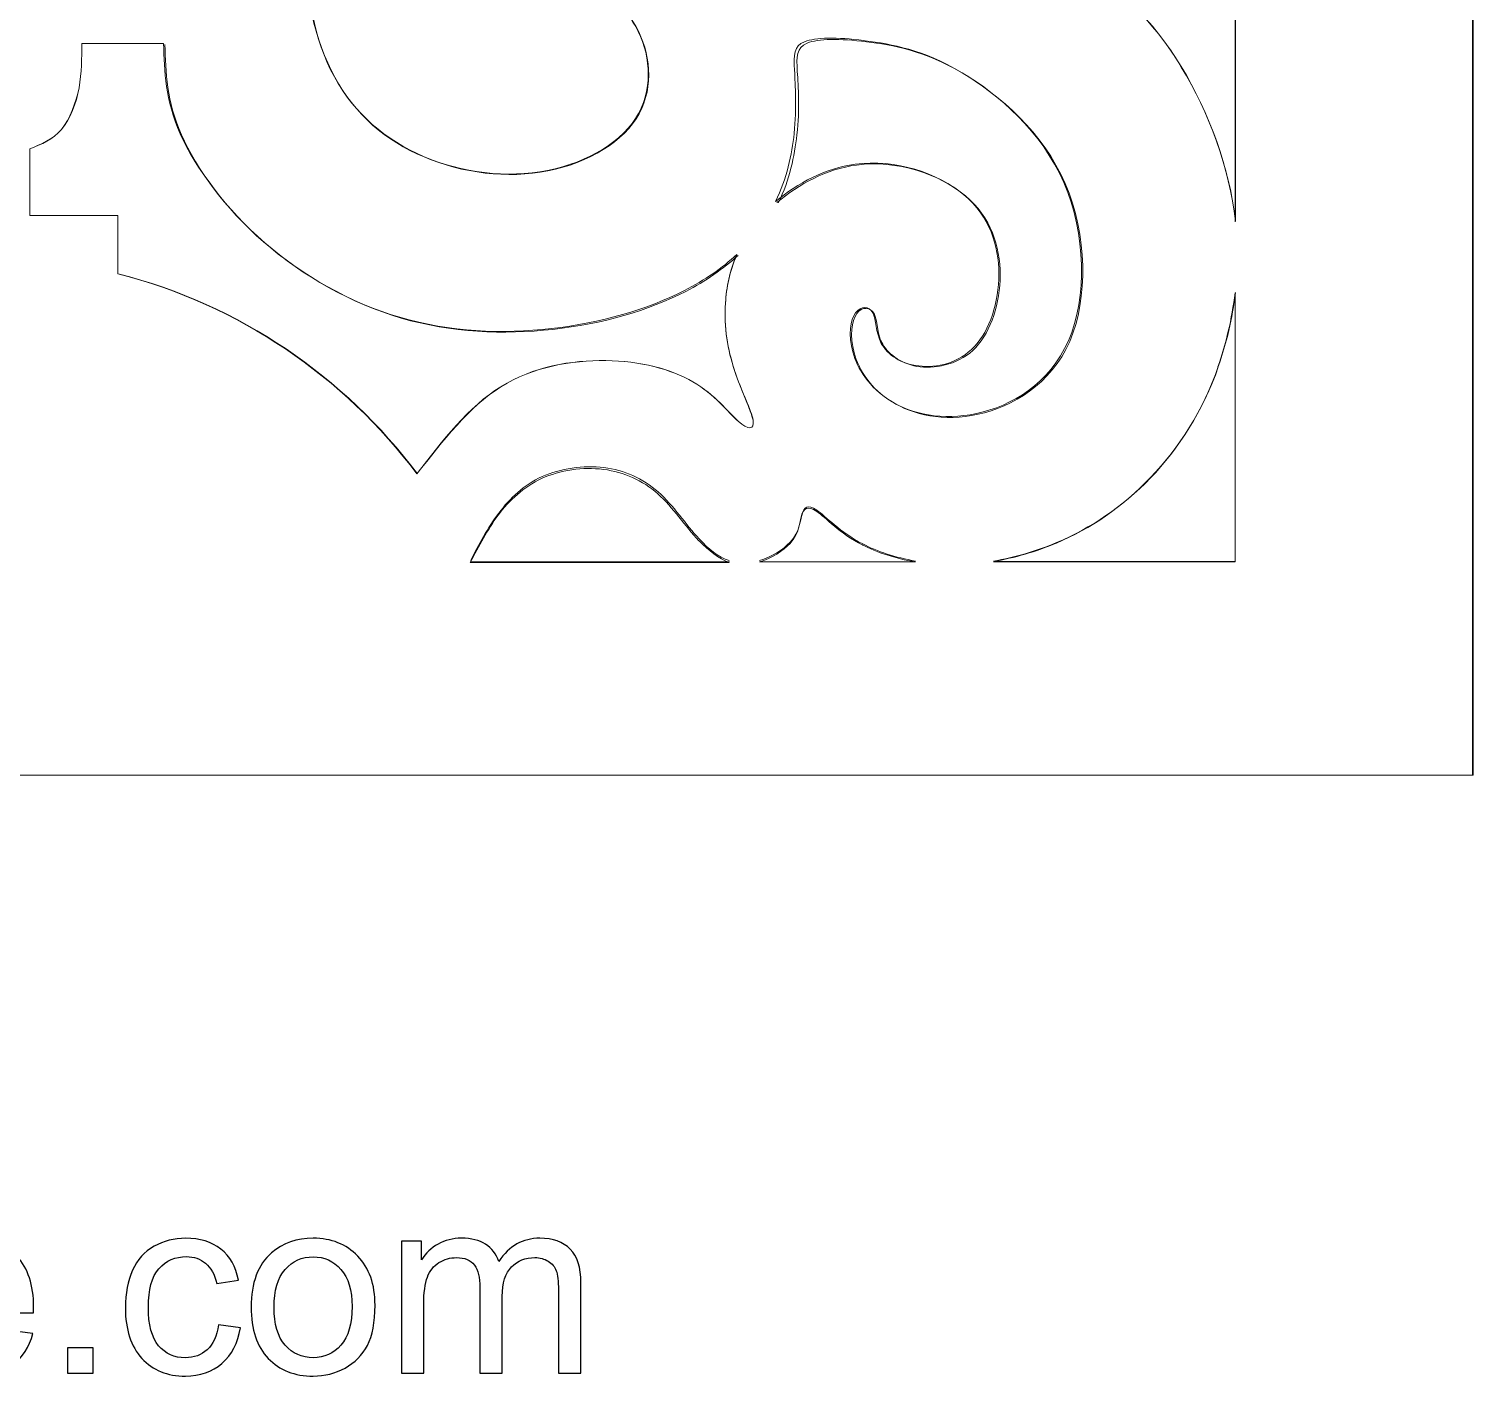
# Model space of a CAD drawing. Header units: centimetres. Extents: x -9.9 to 31.1, y -6.7 to 14.3.
# Drawn here: x 1.695 to 4.892, y -6.625 to -3.642 of the extents above; entities that cross this region are included whole.
import ezdxf

# ---------------------------------------------------------------- set-up
doc = ezdxf.new("R2010")
doc.units = ezdxf.units.CM
doc.header["$MEASUREMENT"] = 0
doc.layers.add('Layer 1', color=7, linetype='Continuous')

msp = doc.modelspace()

# ---------------------------------------------------------------- linework, layer by layer
at = {"layer": 'Layer 1', "lineweight": 9}
msp.add_lwpolyline([(-1.699, -5.294), (4.892, -5.294), (4.892, 5.345), (-1.699, 5.345), (-1.699, -5.294)], close=True, dxfattribs=at)
for points, knots in [([(4.891, 5.345), (4.891, 5.345), (-1.7, 5.345), (-1.7, 5.345), (-1.7, 5.345), (-1.7, 5.345), (-1.7, -5.294), (-1.7, -5.294), (-1.7, -5.294), (-1.7, -5.294), (4.891, -5.294), (4.891, -5.294), (4.891, -5.294), (4.891, -5.294), (4.891, 5.345), (4.891, 5.345)], [0, 0, 0, 0, 0.2, 0.2, 0.2, 0.2, 0.4, 0.4, 0.4, 0.4, 0.6, 0.6, 0.6, 0.6, 1, 1, 1, 1]), ([(3.39, -3.219), (3.423, -3.249), (3.46, -3.275), (3.498, -3.298), (3.498, -3.298), (3.458, -3.292), (3.419, -3.289), (3.382, -3.288), (3.382, -3.288), (3.29, -3.285), (3.21, -3.295), (3.14, -3.325), (3.14, -3.325), (3.07, -3.355), (3.009, -3.406), (2.973, -3.44), (2.973, -3.44), (2.937, -3.474), (2.924, -3.491), (2.944, -3.52), (2.944, -3.52), (2.964, -3.549), (3.015, -3.59), (3.044, -3.647), (3.044, -3.647), (3.072, -3.705), (3.077, -3.78), (3.038, -3.84), (3.038, -3.84), (2.999, -3.9), (2.917, -3.944), (2.826, -3.958), (2.826, -3.958), (2.735, -3.972), (2.635, -3.956), (2.553, -3.917), (2.553, -3.917), (2.471, -3.878), (2.405, -3.817), (2.363, -3.732), (2.363, -3.732), (2.321, -3.647), (2.303, -3.539), (2.312, -3.446), (2.312, -3.446), (2.321, -3.353), (2.358, -3.275), (2.412, -3.226), (2.412, -3.226), (2.466, -3.176), (2.536, -3.154), (2.573, -3.152), (2.573, -3.152), (2.61, -3.15), (2.614, -3.169), (2.604, -3.18), (2.604, -3.18), (2.595, -3.191), (2.573, -3.195), (2.552, -3.208), (2.552, -3.208), (2.532, -3.222), (2.513, -3.245), (2.503, -3.28), (2.503, -3.28), (2.493, -3.315), (2.492, -3.362), (2.514, -3.399), (2.514, -3.399), (2.536, -3.436), (2.582, -3.463), (2.637, -3.474), (2.637, -3.474), (2.692, -3.485), (2.756, -3.48), (2.812, -3.456), (2.812, -3.456), (2.869, -3.431), (2.918, -3.387), (2.947, -3.332), (2.947, -3.332), (2.977, -3.277), (2.986, -3.212), (2.978, -3.139), (2.978, -3.139), (2.97, -3.066), (2.944, -2.986), (2.864, -2.923), (2.864, -2.923), (2.821, -2.889), (2.762, -2.859), (2.697, -2.84), (2.697, -2.84), (2.697, -2.84), (2.992, -2.84), (2.992, -2.84), (2.992, -2.84), (2.992, -2.84), (2.992, -2.456), (2.992, -2.456), (2.992, -2.456), (2.992, -2.456), (2.855, -2.456), (2.855, -2.456), (2.855, -2.456), (2.855, -2.456), (2.855, -2.362), (2.855, -2.362), (2.855, -2.362), (2.855, -2.362), (2.768, -2.362), (2.768, -2.362), (2.768, -2.362), (2.768, -2.362), (2.768, -2.289), (2.768, -2.289), (2.768, -2.289), (2.688, -2.247), (2.633, -2.165), (2.628, -2.07), (2.628, -2.07), (2.723, -2.056), (2.796, -1.975), (2.796, -1.876), (2.796, -1.876), (2.796, -1.805), (2.758, -1.743), (2.702, -1.709), (2.702, -1.709), (2.756, -1.709), (2.804, -1.696), (2.845, -1.681), (2.845, -1.681), (2.896, -1.663), (2.937, -1.642), (2.97, -1.627), (2.97, -1.627), (3.003, -1.612), (3.028, -1.602), (3.036, -1.613), (3.036, -1.613), (3.043, -1.623), (3.033, -1.654), (3.041, -1.68), (3.041, -1.68), (3.049, -1.706), (3.076, -1.727), (3.104, -1.736), (3.104, -1.736), (3.131, -1.746), (3.159, -1.744), (3.16, -1.727), (3.16, -1.727), (3.161, -1.71), (3.134, -1.678), (3.132, -1.642), (3.132, -1.642), (3.13, -1.606), (3.153, -1.565), (3.183, -1.527), (3.183, -1.527), (3.213, -1.489), (3.251, -1.454), (3.286, -1.413), (3.286, -1.413), (3.321, -1.372), (3.353, -1.326), (3.372, -1.298), (3.372, -1.298), (3.391, -1.27), (3.398, -1.261), (3.397, -1.284), (3.397, -1.284), (3.396, -1.307), (3.387, -1.362), (3.361, -1.438), (3.361, -1.438), (3.334, -1.515), (3.289, -1.613), (3.241, -1.709), (3.241, -1.709), (3.193, -1.804), (3.141, -1.897), (3.113, -1.985), (3.113, -1.985), (3.085, -2.073), (3.082, -2.157), (3.067, -2.214), (3.067, -2.214), (3.053, -2.271), (3.028, -2.302), (3.009, -2.319), (3.009, -2.319), (2.99, -2.336), (2.977, -2.34), (2.97, -2.345), (2.97, -2.345), (2.963, -2.351), (2.961, -2.358), (2.973, -2.37), (2.973, -2.37), (2.985, -2.382), (3.012, -2.4), (3.04, -2.404), (3.04, -2.404), (3.069, -2.409), (3.099, -2.402), (3.119, -2.389), (3.119, -2.389), (3.139, -2.377), (3.148, -2.36), (3.157, -2.349), (3.157, -2.349), (3.166, -2.338), (3.174, -2.332), (3.172, -2.376), (3.172, -2.376), (3.171, -2.42), (3.16, -2.513), (3.162, -2.619), (3.162, -2.619), (3.164, -2.726), (3.179, -2.846), (3.215, -2.95), (3.215, -2.95), (3.251, -3.055), (3.307, -3.144), (3.387, -3.216), (3.387, -3.216), (3.387, -3.216), (3.39, -3.219), (3.39, -3.219)], [0, 0, 0, 0, 0.0169492, 0.0169492, 0.0169492, 0.0169492, 0.0338983, 0.0338983, 0.0338983, 0.0338983, 0.0508475, 0.0508475, 0.0508475, 0.0508475, 0.0677966, 0.0677966, 0.0677966, 0.0677966, 0.0847458, 0.0847458, 0.0847458, 0.0847458, 0.1016949, 0.1016949, 0.1016949, 0.1016949, 0.1186441, 0.1186441, 0.1186441, 0.1186441, 0.1355932, 0.1355932, 0.1355932, 0.1355932, 0.1525424, 0.1525424, 0.1525424, 0.1525424, 0.1694915, 0.1694915, 0.1694915, 0.1694915, 0.1864407, 0.1864407, 0.1864407, 0.1864407, 0.2033898, 0.2033898, 0.2033898, 0.2033898, 0.220339, 0.220339, 0.220339, 0.220339, 0.2372881, 0.2372881, 0.2372881, 0.2372881, 0.2542373, 0.2542373, 0.2542373, 0.2542373, 0.2711864, 0.2711864, 0.2711864, 0.2711864, 0.2881356, 0.2881356, 0.2881356, 0.2881356, 0.3050847, 0.3050847, 0.3050847, 0.3050847, 0.3220339, 0.3220339, 0.3220339, 0.3220339, 0.3389831, 0.3389831, 0.3389831, 0.3389831, 0.3559322, 0.3559322, 0.3559322, 0.3559322, 0.3728814, 0.3728814, 0.3728814, 0.3728814, 0.3898305, 0.3898305, 0.3898305, 0.3898305, 0.4067797, 0.4067797, 0.4067797, 0.4067797, 0.4237288, 0.4237288, 0.4237288, 0.4237288, 0.440678, 0.440678, 0.440678, 0.440678, 0.4576271, 0.4576271, 0.4576271, 0.4576271, 0.4745763, 0.4745763, 0.4745763, 0.4745763, 0.4915254, 0.4915254, 0.4915254, 0.4915254, 0.5084746, 0.5084746, 0.5084746, 0.5084746, 0.5254237, 0.5254237, 0.5254237, 0.5254237, 0.5423729, 0.5423729, 0.5423729, 0.5423729, 0.559322, 0.559322, 0.559322, 0.559322, 0.5762712, 0.5762712, 0.5762712, 0.5762712, 0.5932203, 0.5932203, 0.5932203, 0.5932203, 0.6101695, 0.6101695, 0.6101695, 0.6101695, 0.6271186, 0.6271186, 0.6271186, 0.6271186, 0.6440678, 0.6440678, 0.6440678, 0.6440678, 0.6610169, 0.6610169, 0.6610169, 0.6610169, 0.6779661, 0.6779661, 0.6779661, 0.6779661, 0.6949153, 0.6949153, 0.6949153, 0.6949153, 0.7118644, 0.7118644, 0.7118644, 0.7118644, 0.7288136, 0.7288136, 0.7288136, 0.7288136, 0.7457627, 0.7457627, 0.7457627, 0.7457627, 0.7627119, 0.7627119, 0.7627119, 0.7627119, 0.779661, 0.779661, 0.779661, 0.779661, 0.7966102, 0.7966102, 0.7966102, 0.7966102, 0.8135593, 0.8135593, 0.8135593, 0.8135593, 0.8305085, 0.8305085, 0.8305085, 0.8305085, 0.8474576, 0.8474576, 0.8474576, 0.8474576, 0.8644068, 0.8644068, 0.8644068, 0.8644068, 0.8813559, 0.8813559, 0.8813559, 0.8813559, 0.8983051, 0.8983051, 0.8983051, 0.8983051, 0.9152542, 0.9152542, 0.9152542, 0.9152542, 0.9322034, 0.9322034, 0.9322034, 0.9322034, 0.9491525, 0.9491525, 0.9491525, 0.9491525, 0.9661017, 0.9661017, 0.9661017, 0.9661017, 1, 1, 1, 1]), ([(2.699, -2.841), (2.763, -2.86), (2.822, -2.89), (2.865, -2.924), (2.865, -2.924), (2.945, -2.987), (2.971, -3.067), (2.979, -3.14), (2.979, -3.14), (2.987, -3.213), (2.977, -3.278), (2.948, -3.333), (2.948, -3.333), (2.918, -3.388), (2.869, -3.432), (2.813, -3.457), (2.813, -3.457), (2.756, -3.482), (2.692, -3.487), (2.638, -3.475), (2.638, -3.475), (2.583, -3.464), (2.538, -3.437), (2.515, -3.4), (2.515, -3.4), (2.493, -3.363), (2.494, -3.316), (2.504, -3.281), (2.504, -3.281), (2.514, -3.246), (2.532, -3.222), (2.553, -3.209), (2.553, -3.209), (2.573, -3.195), (2.596, -3.192), (2.605, -3.181), (2.605, -3.181), (2.614, -3.17), (2.611, -3.151), (2.574, -3.153), (2.574, -3.153), (2.537, -3.155), (2.467, -3.177), (2.413, -3.227), (2.413, -3.227), (2.359, -3.277), (2.322, -3.354), (2.313, -3.447), (2.313, -3.447), (2.304, -3.54), (2.322, -3.648), (2.364, -3.733), (2.364, -3.733), (2.406, -3.818), (2.471, -3.88), (2.554, -3.918), (2.554, -3.918), (2.637, -3.957), (2.736, -3.973), (2.827, -3.959), (2.827, -3.959), (2.918, -3.945), (3.001, -3.9), (3.039, -3.841), (3.039, -3.841), (3.078, -3.781), (3.073, -3.706), (3.045, -3.648), (3.045, -3.648), (3.017, -3.59), (2.965, -3.549), (2.945, -3.521), (2.945, -3.521), (2.925, -3.492), (2.938, -3.475), (2.974, -3.441), (2.974, -3.441), (3.01, -3.407), (3.071, -3.357), (3.141, -3.326), (3.141, -3.326), (3.211, -3.296), (3.291, -3.286), (3.383, -3.289), (3.383, -3.289), (3.42, -3.29), (3.459, -3.294), (3.499, -3.299)], [0, 0, 0, 0, 0.0434783, 0.0434783, 0.0434783, 0.0434783, 0.0869565, 0.0869565, 0.0869565, 0.0869565, 0.1304348, 0.1304348, 0.1304348, 0.1304348, 0.173913, 0.173913, 0.173913, 0.173913, 0.2173913, 0.2173913, 0.2173913, 0.2173913, 0.2608696, 0.2608696, 0.2608696, 0.2608696, 0.3043478, 0.3043478, 0.3043478, 0.3043478, 0.3478261, 0.3478261, 0.3478261, 0.3478261, 0.3913043, 0.3913043, 0.3913043, 0.3913043, 0.4347826, 0.4347826, 0.4347826, 0.4347826, 0.4782609, 0.4782609, 0.4782609, 0.4782609, 0.5217391, 0.5217391, 0.5217391, 0.5217391, 0.5652174, 0.5652174, 0.5652174, 0.5652174, 0.6086957, 0.6086957, 0.6086957, 0.6086957, 0.6521739, 0.6521739, 0.6521739, 0.6521739, 0.6956522, 0.6956522, 0.6956522, 0.6956522, 0.7391304, 0.7391304, 0.7391304, 0.7391304, 0.7826087, 0.7826087, 0.7826087, 0.7826087, 0.826087, 0.826087, 0.826087, 0.826087, 0.8695652, 0.8695652, 0.8695652, 0.8695652, 0.9130435, 0.9130435, 0.9130435, 0.9130435, 1, 1, 1, 1]), ([(4.289, -3.247), (4.321, -3.218), (4.347, -3.184), (4.366, -3.144), (4.366, -3.144), (4.366, -3.144), (4.366, -4.066), (4.366, -4.066), (4.366, -4.066), (4.352, -3.95), (4.307, -3.826), (4.246, -3.725), (4.246, -3.725), (4.184, -3.623), (4.101, -3.543), (4.003, -3.48), (4.003, -3.48), (3.951, -3.446), (3.895, -3.417), (3.838, -3.393), (3.838, -3.393), (3.859, -3.392), (3.88, -3.39), (3.901, -3.388), (3.901, -3.388), (3.975, -3.38), (4.047, -3.364), (4.114, -3.341), (4.114, -3.341), (4.181, -3.318), (4.242, -3.288), (4.29, -3.246), (4.29, -3.246), (4.29, -3.246), (4.289, -3.247), (4.289, -3.247)], [0, 0, 0, 0, 0.1, 0.1, 0.1, 0.1, 0.2, 0.2, 0.2, 0.2, 0.3, 0.3, 0.3, 0.3, 0.4, 0.4, 0.4, 0.4, 0.5, 0.5, 0.5, 0.5, 0.6, 0.6, 0.6, 0.6, 0.7, 0.7, 0.7, 0.7, 0.8, 0.8, 0.8, 0.8, 1, 1, 1, 1]), ([(3.838, -3.394), (3.895, -3.418), (3.951, -3.447), (4.003, -3.481), (4.003, -3.481), (4.101, -3.544), (4.185, -3.624), (4.246, -3.726), (4.246, -3.726), (4.308, -3.828), (4.353, -3.951), (4.366, -4.067)], [0, 0, 0, 0, 0.25, 0.25, 0.25, 0.25, 0.5, 0.5, 0.5, 0.5, 1, 1, 1, 1]), ([(1.812, -3.674), (1.812, -3.706), (1.812, -3.738), (1.806, -3.772), (1.806, -3.772), (1.8, -3.806), (1.787, -3.842), (1.767, -3.864), (1.767, -3.864), (1.748, -3.887), (1.723, -3.897), (1.697, -3.907)], [0, 0, 0, 0, 0.25, 0.25, 0.25, 0.25, 0.5, 0.5, 0.5, 0.5, 1, 1, 1, 1]), ([(3.257, -4.398), (3.272, -4.444), (3.295, -4.487), (3.298, -4.508), (3.298, -4.508), (3.302, -4.53), (3.287, -4.53), (3.265, -4.51), (3.265, -4.51), (3.243, -4.49), (3.213, -4.451), (3.165, -4.423), (3.165, -4.423), (3.116, -4.395), (3.049, -4.377), (2.972, -4.376), (2.972, -4.376), (2.896, -4.375), (2.811, -4.39), (2.74, -4.434), (2.74, -4.434), (2.669, -4.479), (2.612, -4.553), (2.554, -4.627), (2.554, -4.627), (2.393, -4.412), (2.16, -4.252), (1.892, -4.184), (1.892, -4.184), (1.892, -4.184), (1.892, -4.055), (1.892, -4.055), (1.892, -4.055), (1.892, -4.055), (1.697, -4.055), (1.697, -4.055), (1.697, -4.055), (1.697, -4.055), (1.697, -3.907), (1.697, -3.907), (1.697, -3.907), (1.722, -3.897), (1.748, -3.887), (1.767, -3.864), (1.767, -3.864), (1.786, -3.841), (1.799, -3.806), (1.806, -3.772), (1.806, -3.772), (1.812, -3.738), (1.812, -3.706), (1.812, -3.674), (1.812, -3.674), (1.812, -3.674), (1.993, -3.674), (1.993, -3.674), (1.993, -3.674), (1.995, -3.736), (1.997, -3.798), (2.03, -3.874), (2.03, -3.874), (2.064, -3.949), (2.129, -4.038), (2.214, -4.113), (2.214, -4.113), (2.3, -4.187), (2.405, -4.248), (2.516, -4.28), (2.516, -4.28), (2.627, -4.313), (2.743, -4.318), (2.852, -4.305), (2.852, -4.305), (2.961, -4.293), (3.063, -4.263), (3.146, -4.221), (3.146, -4.221), (3.191, -4.198), (3.23, -4.171), (3.262, -4.141), (3.262, -4.141), (3.246, -4.178), (3.239, -4.214), (3.237, -4.248), (3.237, -4.248), (3.233, -4.303), (3.242, -4.351), (3.257, -4.397), (3.257, -4.397), (3.257, -4.397), (3.257, -4.398), (3.257, -4.398)], [0, 0, 0, 0, 0.0416667, 0.0416667, 0.0416667, 0.0416667, 0.0833333, 0.0833333, 0.0833333, 0.0833333, 0.125, 0.125, 0.125, 0.125, 0.1666667, 0.1666667, 0.1666667, 0.1666667, 0.2083333, 0.2083333, 0.2083333, 0.2083333, 0.25, 0.25, 0.25, 0.25, 0.2916667, 0.2916667, 0.2916667, 0.2916667, 0.3333333, 0.3333333, 0.3333333, 0.3333333, 0.375, 0.375, 0.375, 0.375, 0.4166667, 0.4166667, 0.4166667, 0.4166667, 0.4583333, 0.4583333, 0.4583333, 0.4583333, 0.5, 0.5, 0.5, 0.5, 0.5416667, 0.5416667, 0.5416667, 0.5416667, 0.5833333, 0.5833333, 0.5833333, 0.5833333, 0.625, 0.625, 0.625, 0.625, 0.6666667, 0.6666667, 0.6666667, 0.6666667, 0.7083333, 0.7083333, 0.7083333, 0.7083333, 0.75, 0.75, 0.75, 0.75, 0.7916667, 0.7916667, 0.7916667, 0.7916667, 0.8333333, 0.8333333, 0.8333333, 0.8333333, 0.875, 0.875, 0.875, 0.875, 0.9166667, 0.9166667, 0.9166667, 0.9166667, 1, 1, 1, 1]), ([(3.265, -4.143), (3.232, -4.173), (3.193, -4.2), (3.149, -4.223), (3.149, -4.223), (3.067, -4.265), (2.964, -4.295), (2.855, -4.307), (2.855, -4.307), (2.746, -4.319), (2.63, -4.314), (2.519, -4.282), (2.519, -4.282), (2.408, -4.249), (2.302, -4.189), (2.217, -4.115), (2.217, -4.115), (2.131, -4.04), (2.066, -3.952), (2.033, -3.876), (2.033, -3.876), (1.999, -3.801), (1.998, -3.738), (1.996, -3.676)], [0, 0, 0, 0, 0.1428571, 0.1428571, 0.1428571, 0.1428571, 0.2857143, 0.2857143, 0.2857143, 0.2857143, 0.4285714, 0.4285714, 0.4285714, 0.4285714, 0.5714286, 0.5714286, 0.5714286, 0.5714286, 0.7142857, 0.7142857, 0.7142857, 0.7142857, 1, 1, 1, 1]), ([(3.546, -3.668), (3.605, -3.675), (3.675, -3.688), (3.758, -3.737), (3.758, -3.737), (3.841, -3.786), (3.937, -3.869), (3.986, -3.982), (3.986, -3.982), (4.035, -4.095), (4.038, -4.236), (3.996, -4.332), (3.996, -4.332), (3.955, -4.427), (3.87, -4.477), (3.793, -4.493), (3.793, -4.493), (3.717, -4.51), (3.649, -4.494), (3.602, -4.465), (3.602, -4.465), (3.555, -4.436), (3.529, -4.394), (3.519, -4.357), (3.519, -4.357), (3.509, -4.319), (3.513, -4.286), (3.525, -4.27), (3.525, -4.27), (3.537, -4.254), (3.555, -4.255), (3.563, -4.27), (3.563, -4.27), (3.571, -4.285), (3.569, -4.313), (3.582, -4.338), (3.582, -4.338), (3.596, -4.363), (3.625, -4.384), (3.665, -4.388), (3.665, -4.388), (3.704, -4.393), (3.754, -4.382), (3.788, -4.345), (3.788, -4.345), (3.822, -4.309), (3.842, -4.247), (3.842, -4.184), (3.842, -4.184), (3.842, -4.121), (3.822, -4.057), (3.765, -4.009), (3.765, -4.009), (3.708, -3.961), (3.613, -3.929), (3.524, -3.941), (3.524, -3.941), (3.459, -3.95), (3.396, -3.983), (3.348, -4.024), (3.348, -4.024), (3.373, -3.973), (3.384, -3.92), (3.389, -3.873), (3.389, -3.873), (3.395, -3.815), (3.391, -3.767), (3.39, -3.733), (3.39, -3.733), (3.388, -3.699), (3.388, -3.679), (3.412, -3.67), (3.412, -3.67), (3.436, -3.66), (3.484, -3.66), (3.543, -3.667), (3.543, -3.667), (3.543, -3.667), (3.546, -3.668), (3.546, -3.668)], [0, 0, 0, 0, 0.047619, 0.047619, 0.047619, 0.047619, 0.0952381, 0.0952381, 0.0952381, 0.0952381, 0.1428571, 0.1428571, 0.1428571, 0.1428571, 0.1904762, 0.1904762, 0.1904762, 0.1904762, 0.2380952, 0.2380952, 0.2380952, 0.2380952, 0.2857143, 0.2857143, 0.2857143, 0.2857143, 0.3333333, 0.3333333, 0.3333333, 0.3333333, 0.3809524, 0.3809524, 0.3809524, 0.3809524, 0.4285714, 0.4285714, 0.4285714, 0.4285714, 0.4761905, 0.4761905, 0.4761905, 0.4761905, 0.5238095, 0.5238095, 0.5238095, 0.5238095, 0.5714286, 0.5714286, 0.5714286, 0.5714286, 0.6190476, 0.6190476, 0.6190476, 0.6190476, 0.6666667, 0.6666667, 0.6666667, 0.6666667, 0.7142857, 0.7142857, 0.7142857, 0.7142857, 0.7619048, 0.7619048, 0.7619048, 0.7619048, 0.8095238, 0.8095238, 0.8095238, 0.8095238, 0.8571429, 0.8571429, 0.8571429, 0.8571429, 0.9047619, 0.9047619, 0.9047619, 0.9047619, 1, 1, 1, 1]), ([(3.351, -4.026), (3.399, -3.985), (3.461, -3.952), (3.527, -3.943), (3.527, -3.943), (3.616, -3.931), (3.711, -3.963), (3.768, -4.011), (3.768, -4.011), (3.825, -4.059), (3.845, -4.123), (3.845, -4.186), (3.845, -4.186), (3.845, -4.249), (3.825, -4.31), (3.791, -4.347), (3.791, -4.347), (3.757, -4.383), (3.707, -4.394), (3.668, -4.39), (3.668, -4.39), (3.629, -4.385), (3.599, -4.364), (3.585, -4.34), (3.585, -4.34), (3.571, -4.315), (3.574, -4.287), (3.566, -4.272), (3.566, -4.272), (3.558, -4.257), (3.539, -4.256), (3.528, -4.272), (3.528, -4.272), (3.516, -4.288), (3.511, -4.321), (3.522, -4.359), (3.522, -4.359), (3.532, -4.397), (3.558, -4.438), (3.605, -4.467), (3.605, -4.467), (3.652, -4.496), (3.72, -4.512), (3.796, -4.495), (3.796, -4.495), (3.872, -4.478), (3.957, -4.429), (3.999, -4.334), (3.999, -4.334), (4.04, -4.239), (4.038, -4.097), (3.989, -3.984), (3.989, -3.984), (3.94, -3.871), (3.844, -3.788), (3.761, -3.739), (3.761, -3.739), (3.678, -3.69), (3.608, -3.677), (3.549, -3.67), (3.549, -3.67), (3.49, -3.663), (3.442, -3.663), (3.418, -3.673), (3.418, -3.673), (3.394, -3.683), (3.394, -3.703), (3.396, -3.736), (3.396, -3.736), (3.398, -3.77), (3.402, -3.818), (3.395, -3.876), (3.395, -3.876), (3.39, -3.923), (3.379, -3.976), (3.354, -4.027)], [0, 0, 0, 0, 0.05, 0.05, 0.05, 0.05, 0.1, 0.1, 0.1, 0.1, 0.15, 0.15, 0.15, 0.15, 0.2, 0.2, 0.2, 0.2, 0.25, 0.25, 0.25, 0.25, 0.3, 0.3, 0.3, 0.3, 0.35, 0.35, 0.35, 0.35, 0.4, 0.4, 0.4, 0.4, 0.45, 0.45, 0.45, 0.45, 0.5, 0.5, 0.5, 0.5, 0.55, 0.55, 0.55, 0.55, 0.6, 0.6, 0.6, 0.6, 0.65, 0.65, 0.65, 0.65, 0.7, 0.7, 0.7, 0.7, 0.75, 0.75, 0.75, 0.75, 0.8, 0.8, 0.8, 0.8, 0.85, 0.85, 0.85, 0.85, 0.9, 0.9, 0.9, 0.9, 1, 1, 1, 1]), ([(1.892, -4.184), (1.892, -4.184), (1.892, -4.055), (1.892, -4.055), (1.892, -4.055), (1.892, -4.055), (1.697, -4.055), (1.697, -4.055), (1.697, -4.055), (1.697, -4.055), (1.697, -3.907), (1.697, -3.907)], [0, 0, 0, 0, 0.25, 0.25, 0.25, 0.25, 0.5, 0.5, 0.5, 0.5, 1, 1, 1, 1]), ([(2.554, -4.627), (2.611, -4.553), (2.668, -4.478), (2.74, -4.434), (2.74, -4.434), (2.811, -4.389), (2.896, -4.375), (2.972, -4.376), (2.972, -4.376), (3.048, -4.377), (3.116, -4.394), (3.165, -4.423), (3.165, -4.423), (3.214, -4.451), (3.243, -4.491), (3.265, -4.51), (3.265, -4.51), (3.287, -4.53), (3.302, -4.53), (3.298, -4.508), (3.298, -4.508), (3.294, -4.486), (3.272, -4.443), (3.257, -4.398), (3.257, -4.398), (3.242, -4.352), (3.233, -4.304), (3.237, -4.249), (3.237, -4.249), (3.239, -4.215), (3.246, -4.179), (3.262, -4.142)], [0, 0, 0, 0, 0.1111111, 0.1111111, 0.1111111, 0.1111111, 0.2222222, 0.2222222, 0.2222222, 0.2222222, 0.3333333, 0.3333333, 0.3333333, 0.3333333, 0.4444444, 0.4444444, 0.4444444, 0.4444444, 0.5555556, 0.5555556, 0.5555556, 0.5555556, 0.6666667, 0.6666667, 0.6666667, 0.6666667, 0.7777778, 0.7777778, 0.7777778, 0.7777778, 1, 1, 1, 1]), ([(4.366, -4.225), (4.359, -4.283), (4.346, -4.338), (4.328, -4.389), (4.328, -4.389), (4.295, -4.486), (4.241, -4.569), (4.178, -4.635), (4.178, -4.635), (4.116, -4.7), (4.046, -4.747), (3.97, -4.779), (3.97, -4.779), (3.925, -4.798), (3.877, -4.812), (3.83, -4.82)], [0, 0, 0, 0, 0.2, 0.2, 0.2, 0.2, 0.4, 0.4, 0.4, 0.4, 0.6, 0.6, 0.6, 0.6, 1, 1, 1, 1]), ([(4.327, -4.39), (4.345, -4.339), (4.358, -4.284), (4.365, -4.226), (4.365, -4.226), (4.365, -4.226), (4.365, -4.821), (4.365, -4.821), (4.365, -4.821), (4.365, -4.821), (3.83, -4.821), (3.83, -4.821), (3.83, -4.821), (3.877, -4.813), (3.924, -4.799), (3.97, -4.78), (3.97, -4.78), (4.045, -4.748), (4.115, -4.701), (4.178, -4.636), (4.178, -4.636), (4.24, -4.571), (4.294, -4.487), (4.328, -4.39), (4.328, -4.39), (4.328, -4.39), (4.327, -4.39), (4.327, -4.39)], [0, 0, 0, 0, 0.125, 0.125, 0.125, 0.125, 0.25, 0.25, 0.25, 0.25, 0.375, 0.375, 0.375, 0.375, 0.5, 0.5, 0.5, 0.5, 0.625, 0.625, 0.625, 0.625, 0.75, 0.75, 0.75, 0.75, 1, 1, 1, 1]), ([(3.179, -4.775), (3.2, -4.797), (3.222, -4.814), (3.245, -4.823), (3.245, -4.823), (3.245, -4.823), (2.672, -4.823), (2.672, -4.823), (2.672, -4.823), (2.691, -4.787), (2.71, -4.751), (2.734, -4.718), (2.734, -4.718), (2.759, -4.685), (2.79, -4.656), (2.83, -4.637), (2.83, -4.637), (2.871, -4.619), (2.921, -4.611), (2.967, -4.617), (2.967, -4.617), (3.013, -4.623), (3.053, -4.641), (3.087, -4.671), (3.087, -4.671), (3.121, -4.701), (3.148, -4.743), (3.178, -4.775), (3.178, -4.775), (3.178, -4.775), (3.179, -4.775), (3.179, -4.775)], [0, 0, 0, 0, 0.1111111, 0.1111111, 0.1111111, 0.1111111, 0.2222222, 0.2222222, 0.2222222, 0.2222222, 0.3333333, 0.3333333, 0.3333333, 0.3333333, 0.4444444, 0.4444444, 0.4444444, 0.4444444, 0.5555556, 0.5555556, 0.5555556, 0.5555556, 0.6666667, 0.6666667, 0.6666667, 0.6666667, 0.7777778, 0.7777778, 0.7777778, 0.7777778, 1, 1, 1, 1]), ([(3.245, -4.819), (3.221, -4.811), (3.199, -4.793), (3.179, -4.771), (3.179, -4.771), (3.149, -4.739), (3.122, -4.697), (3.088, -4.667), (3.088, -4.667), (3.054, -4.637), (3.013, -4.618), (2.968, -4.613), (2.968, -4.613), (2.922, -4.607), (2.872, -4.615), (2.831, -4.633), (2.831, -4.633), (2.79, -4.651), (2.76, -4.681), (2.735, -4.714), (2.735, -4.714), (2.71, -4.747), (2.691, -4.783), (2.673, -4.819)], [0, 0, 0, 0, 0.1428571, 0.1428571, 0.1428571, 0.1428571, 0.2857143, 0.2857143, 0.2857143, 0.2857143, 0.4285714, 0.4285714, 0.4285714, 0.4285714, 0.5714286, 0.5714286, 0.5714286, 0.5714286, 0.7142857, 0.7142857, 0.7142857, 0.7142857, 1, 1, 1, 1]), ([(3.658, -4.82), (3.613, -4.812), (3.573, -4.799), (3.541, -4.782), (3.541, -4.782), (3.49, -4.756), (3.459, -4.721), (3.439, -4.707), (3.439, -4.707), (3.419, -4.693), (3.411, -4.701), (3.406, -4.716), (3.406, -4.716), (3.402, -4.731), (3.402, -4.755), (3.38, -4.778), (3.38, -4.778), (3.365, -4.795), (3.339, -4.811), (3.312, -4.819)], [0, 0, 0, 0, 0.1666667, 0.1666667, 0.1666667, 0.1666667, 0.3333333, 0.3333333, 0.3333333, 0.3333333, 0.5, 0.5, 0.5, 0.5, 0.6666667, 0.6666667, 0.6666667, 0.6666667, 1, 1, 1, 1]), ([(3.54, -4.784), (3.572, -4.801), (3.613, -4.814), (3.657, -4.822), (3.657, -4.822), (3.657, -4.822), (3.312, -4.822), (3.312, -4.822), (3.312, -4.822), (3.339, -4.814), (3.365, -4.797), (3.38, -4.781), (3.38, -4.781), (3.401, -4.758), (3.401, -4.734), (3.406, -4.719), (3.406, -4.719), (3.41, -4.704), (3.419, -4.696), (3.439, -4.71), (3.439, -4.71), (3.459, -4.724), (3.489, -4.758), (3.541, -4.785), (3.541, -4.785), (3.541, -4.785), (3.54, -4.784), (3.54, -4.784)], [0, 0, 0, 0, 0.125, 0.125, 0.125, 0.125, 0.25, 0.25, 0.25, 0.25, 0.375, 0.375, 0.375, 0.375, 0.5, 0.5, 0.5, 0.5, 0.625, 0.625, 0.625, 0.625, 0.75, 0.75, 0.75, 0.75, 1, 1, 1, 1])]:
    msp.add_open_spline(points, degree=3, knots=knots, dxfattribs=at)
for points in [[(4.365, -4.069), (4.365, -4.069), (4.365, -3.147), (4.365, -3.147)], [(1.993, -3.674), (1.993, -3.674), (1.812, -3.674), (1.812, -3.674)], [(1.893, -4.184), (2.162, -4.252), (2.394, -4.412), (2.555, -4.627)], [(4.365, -4.822), (4.365, -4.822), (4.365, -4.227), (4.365, -4.227)], [(2.673, -4.822), (2.673, -4.822), (3.246, -4.822), (3.246, -4.822)], [(3.313, -4.822), (3.313, -4.822), (3.658, -4.822), (3.658, -4.822)], [(3.83, -4.822), (3.83, -4.822), (4.365, -4.822), (4.365, -4.822)]]:
    msp.add_open_spline(points, degree=3, dxfattribs=at)
at = {"layer": 'Layer 1'}
for points, knots in [([(1.6524, -6.52381), (1.6524, -6.52381), (1.70377, -6.53059), (1.70377, -6.53059), (1.70377, -6.53059), (1.69577, -6.56041), (1.68081, -6.58364), (1.65899, -6.60011), (1.65899, -6.60011), (1.63716, -6.61657), (1.60932, -6.62485), (1.57536, -6.62485), (1.57536, -6.62485), (1.53265, -6.62485), (1.49878, -6.61168), (1.47376, -6.58534), (1.47376, -6.58534), (1.44874, -6.55909), (1.43622, -6.52212), (1.43622, -6.47461), (1.43622, -6.47461), (1.43622, -6.42551), (1.44883, -6.38731), (1.47414, -6.36022), (1.47414, -6.36022), (1.49944, -6.33303), (1.53227, -6.31949), (1.57263, -6.31949), (1.57263, -6.31949), (1.61167, -6.31949), (1.64356, -6.33275), (1.6683, -6.35937), (1.6683, -6.35937), (1.69304, -6.386), (1.70546, -6.42344), (1.70546, -6.4717), (1.70546, -6.4717), (1.70546, -6.47461), (1.70537, -6.47904), (1.70518, -6.48487), (1.70518, -6.48487), (1.70518, -6.48487), (1.48702, -6.48487), (1.48702, -6.48487), (1.48702, -6.48487), (1.48891, -6.51695), (1.49794, -6.54159), (1.51431, -6.55862), (1.51431, -6.55862), (1.53058, -6.57565), (1.55099, -6.58421), (1.57536, -6.58421), (1.57536, -6.58421), (1.59351, -6.58421), (1.60904, -6.57941), (1.62183, -6.56982), (1.62183, -6.56982), (1.63472, -6.56022), (1.64488, -6.54489), (1.6524, -6.52381)], [0, 0, 0, 0, 0.0625, 0.0625, 0.0625, 0.0625, 0.125, 0.125, 0.125, 0.125, 0.1875, 0.1875, 0.1875, 0.1875, 0.25, 0.25, 0.25, 0.25, 0.3125, 0.3125, 0.3125, 0.3125, 0.375, 0.375, 0.375, 0.375, 0.4375, 0.4375, 0.4375, 0.4375, 0.5, 0.5, 0.5, 0.5, 0.5625, 0.5625, 0.5625, 0.5625, 0.625, 0.625, 0.625, 0.625, 0.6875, 0.6875, 0.6875, 0.6875, 0.75, 0.75, 0.75, 0.75, 0.8125, 0.8125, 0.8125, 0.8125, 0.875, 0.875, 0.875, 0.875, 1, 1, 1, 1]), ([(2.11468, -6.5114), (2.11468, -6.5114), (2.16322, -6.51817), (2.16322, -6.51817), (2.16322, -6.51817), (2.15786, -6.55157), (2.14431, -6.57762), (2.12239, -6.59653), (2.12239, -6.59653), (2.10047, -6.61544), (2.07347, -6.62485), (2.04158, -6.62485), (2.04158, -6.62485), (2.0016, -6.62485), (1.96943, -6.61177), (1.94516, -6.58562), (1.94516, -6.58562), (1.92079, -6.55947), (1.90866, -6.52203), (1.90866, -6.4733), (1.90866, -6.4733), (1.90866, -6.44169), (1.91393, -6.41412), (1.92437, -6.39042), (1.92437, -6.39042), (1.93481, -6.36681), (1.95071, -6.34903), (1.97216, -6.33727), (1.97216, -6.33727), (1.99351, -6.32541), (2.01675, -6.31949), (2.04196, -6.31949), (2.04196, -6.31949), (2.07366, -6.31949), (2.09972, -6.32748), (2.11985, -6.34357), (2.11985, -6.34357), (2.14008, -6.35966), (2.15306, -6.38252), (2.1587, -6.41205), (2.1587, -6.41205), (2.1587, -6.41205), (2.11073, -6.41939), (2.11073, -6.41939), (2.11073, -6.41939), (2.10612, -6.39973), (2.09803, -6.38496), (2.08627, -6.37499), (2.08627, -6.37499), (2.0746, -6.36511), (2.06049, -6.36013), (2.04394, -6.36013), (2.04394, -6.36013), (2.01891, -6.36013), (1.99859, -6.36906), (1.98288, -6.38694), (1.98288, -6.38694), (1.96727, -6.40491), (1.95946, -6.43313), (1.95946, -6.47189), (1.95946, -6.47189), (1.95946, -6.51121), (1.96698, -6.53971), (1.98203, -6.55749), (1.98203, -6.55749), (1.99718, -6.57527), (2.01684, -6.58421), (2.04102, -6.58421), (2.04102, -6.58421), (2.06059, -6.58421), (2.07686, -6.57828), (2.08984, -6.56634), (2.08984, -6.56634), (2.10292, -6.55448), (2.1112, -6.53614), (2.11468, -6.5114)], [0, 0, 0, 0, 0.05, 0.05, 0.05, 0.05, 0.1, 0.1, 0.1, 0.1, 0.15, 0.15, 0.15, 0.15, 0.2, 0.2, 0.2, 0.2, 0.25, 0.25, 0.25, 0.25, 0.3, 0.3, 0.3, 0.3, 0.35, 0.35, 0.35, 0.35, 0.4, 0.4, 0.4, 0.4, 0.45, 0.45, 0.45, 0.45, 0.5, 0.5, 0.5, 0.5, 0.55, 0.55, 0.55, 0.55, 0.6, 0.6, 0.6, 0.6, 0.65, 0.65, 0.65, 0.65, 0.7, 0.7, 0.7, 0.7, 0.75, 0.75, 0.75, 0.75, 0.8, 0.8, 0.8, 0.8, 0.85, 0.85, 0.85, 0.85, 0.9, 0.9, 0.9, 0.9, 1, 1, 1, 1]), ([(2.18693, -6.47217), (2.18693, -6.41808), (2.20198, -6.378), (2.23218, -6.35194), (2.23218, -6.35194), (2.25729, -6.33031), (2.28806, -6.31949), (2.32427, -6.31949), (2.32427, -6.31949), (2.36444, -6.31949), (2.39737, -6.33266), (2.42296, -6.359), (2.42296, -6.359), (2.44845, -6.38524), (2.46124, -6.42165), (2.46124, -6.46803), (2.46124, -6.46803), (2.46124, -6.50566), (2.4556, -6.5352), (2.44431, -6.55674), (2.44431, -6.55674), (2.43302, -6.57828), (2.41656, -6.59503), (2.39492, -6.60697), (2.39492, -6.60697), (2.37338, -6.61892), (2.34977, -6.62485), (2.32427, -6.62485), (2.32427, -6.62485), (2.28326, -6.62485), (2.25014, -6.61177), (2.22484, -6.58553), (2.22484, -6.58553), (2.19953, -6.55928), (2.18693, -6.52146), (2.18693, -6.47217)], [0, 0, 0, 0, 0.1, 0.1, 0.1, 0.1, 0.2, 0.2, 0.2, 0.2, 0.3, 0.3, 0.3, 0.3, 0.4, 0.4, 0.4, 0.4, 0.5, 0.5, 0.5, 0.5, 0.6, 0.6, 0.6, 0.6, 0.7, 0.7, 0.7, 0.7, 0.8, 0.8, 0.8, 0.8, 1, 1, 1, 1]), ([(2.51947, -6.61864), (2.51947, -6.61864), (2.51947, -6.3257), (2.51947, -6.3257), (2.51947, -6.3257), (2.51947, -6.3257), (2.56406, -6.3257), (2.56406, -6.3257), (2.56406, -6.3257), (2.56406, -6.3257), (2.56406, -6.36709), (2.56406, -6.36709), (2.56406, -6.36709), (2.57319, -6.35279), (2.58542, -6.34122), (2.60066, -6.33256), (2.60066, -6.33256), (2.6159, -6.32381), (2.63321, -6.31949), (2.65268, -6.31949), (2.65268, -6.31949), (2.67432, -6.31949), (2.6921, -6.324), (2.70593, -6.33294), (2.70593, -6.33294), (2.71976, -6.34197), (2.72954, -6.35448), (2.73518, -6.37066), (2.73518, -6.37066), (2.75851, -6.33651), (2.78871, -6.31949), (2.82596, -6.31949), (2.82596, -6.31949), (2.85513, -6.31949), (2.87761, -6.32748), (2.89323, -6.34357), (2.89323, -6.34357), (2.90894, -6.35966), (2.91684, -6.3844), (2.91684, -6.41779), (2.91684, -6.41779), (2.91684, -6.41779), (2.91684, -6.61864), (2.91684, -6.61864), (2.91684, -6.61864), (2.91684, -6.61864), (2.86717, -6.61864), (2.86717, -6.61864), (2.86717, -6.61864), (2.86717, -6.61864), (2.86717, -6.43426), (2.86717, -6.43426), (2.86717, -6.43426), (2.86717, -6.4145), (2.86547, -6.4002), (2.86228, -6.39145), (2.86228, -6.39145), (2.85908, -6.3827), (2.85325, -6.37574), (2.84468, -6.37038), (2.84468, -6.37038), (2.83622, -6.36502), (2.82625, -6.36238), (2.81486, -6.36238), (2.81486, -6.36238), (2.79417, -6.36238), (2.77705, -6.36925), (2.76341, -6.38289), (2.76341, -6.38289), (2.74976, -6.39663), (2.74299, -6.41855), (2.74299, -6.44865), (2.74299, -6.44865), (2.74299, -6.44865), (2.74299, -6.61864), (2.74299, -6.61864), (2.74299, -6.61864), (2.74299, -6.61864), (2.69332, -6.61864), (2.69332, -6.61864), (2.69332, -6.61864), (2.69332, -6.61864), (2.69332, -6.42852), (2.69332, -6.42852), (2.69332, -6.42852), (2.69332, -6.4065), (2.68928, -6.38995), (2.68119, -6.37894), (2.68119, -6.37894), (2.67309, -6.36793), (2.65983, -6.36238), (2.64149, -6.36238), (2.64149, -6.36238), (2.62756, -6.36238), (2.61468, -6.36605), (2.60282, -6.37339), (2.60282, -6.37339), (2.59097, -6.38073), (2.58241, -6.39145), (2.57705, -6.40566), (2.57705, -6.40566), (2.57178, -6.41977), (2.56914, -6.44018), (2.56914, -6.46681), (2.56914, -6.46681), (2.56914, -6.46681), (2.56914, -6.61864), (2.56914, -6.61864), (2.56914, -6.61864), (2.56914, -6.61864), (2.51947, -6.61864), (2.51947, -6.61864)], [0, 0, 0, 0, 0.0344828, 0.0344828, 0.0344828, 0.0344828, 0.0689655, 0.0689655, 0.0689655, 0.0689655, 0.1034483, 0.1034483, 0.1034483, 0.1034483, 0.137931, 0.137931, 0.137931, 0.137931, 0.1724138, 0.1724138, 0.1724138, 0.1724138, 0.2068966, 0.2068966, 0.2068966, 0.2068966, 0.2413793, 0.2413793, 0.2413793, 0.2413793, 0.2758621, 0.2758621, 0.2758621, 0.2758621, 0.3103448, 0.3103448, 0.3103448, 0.3103448, 0.3448276, 0.3448276, 0.3448276, 0.3448276, 0.3793103, 0.3793103, 0.3793103, 0.3793103, 0.4137931, 0.4137931, 0.4137931, 0.4137931, 0.4482759, 0.4482759, 0.4482759, 0.4482759, 0.4827586, 0.4827586, 0.4827586, 0.4827586, 0.5172414, 0.5172414, 0.5172414, 0.5172414, 0.5517241, 0.5517241, 0.5517241, 0.5517241, 0.5862069, 0.5862069, 0.5862069, 0.5862069, 0.6206897, 0.6206897, 0.6206897, 0.6206897, 0.6551724, 0.6551724, 0.6551724, 0.6551724, 0.6896552, 0.6896552, 0.6896552, 0.6896552, 0.7241379, 0.7241379, 0.7241379, 0.7241379, 0.7586207, 0.7586207, 0.7586207, 0.7586207, 0.7931034, 0.7931034, 0.7931034, 0.7931034, 0.8275862, 0.8275862, 0.8275862, 0.8275862, 0.862069, 0.862069, 0.862069, 0.862069, 0.8965517, 0.8965517, 0.8965517, 0.8965517, 0.9310345, 0.9310345, 0.9310345, 0.9310345, 1, 1, 1, 1]), ([(2.23773, -6.47226), (2.23773, -6.5097), (2.24591, -6.53774), (2.26228, -6.55627), (2.26228, -6.55627), (2.27874, -6.5749), (2.29934, -6.58421), (2.32427, -6.58421), (2.32427, -6.58421), (2.34892, -6.58421), (2.36943, -6.5749), (2.38589, -6.55618), (2.38589, -6.55618), (2.40226, -6.53745), (2.41044, -6.50895), (2.41044, -6.47066), (2.41044, -6.47066), (2.41044, -6.43454), (2.40217, -6.40716), (2.3857, -6.38863), (2.3857, -6.38863), (2.36924, -6.37), (2.34873, -6.36069), (2.32427, -6.36069), (2.32427, -6.36069), (2.29934, -6.36069), (2.27874, -6.36991), (2.26228, -6.38844), (2.26228, -6.38844), (2.24591, -6.40697), (2.23773, -6.43491), (2.23773, -6.47226)], [0, 0, 0, 0, 0.1111111, 0.1111111, 0.1111111, 0.1111111, 0.2222222, 0.2222222, 0.2222222, 0.2222222, 0.3333333, 0.3333333, 0.3333333, 0.3333333, 0.4444444, 0.4444444, 0.4444444, 0.4444444, 0.5555556, 0.5555556, 0.5555556, 0.5555556, 0.6666667, 0.6666667, 0.6666667, 0.6666667, 0.7777778, 0.7777778, 0.7777778, 0.7777778, 1, 1, 1, 1]), ([(1.78062, -6.61864), (1.78062, -6.61864), (1.78062, -6.5622), (1.78062, -6.5622), (1.78062, -6.5622), (1.78062, -6.5622), (1.83707, -6.5622), (1.83707, -6.5622), (1.83707, -6.5622), (1.83707, -6.5622), (1.83707, -6.61864), (1.83707, -6.61864), (1.83707, -6.61864), (1.83707, -6.61864), (1.78062, -6.61864), (1.78062, -6.61864)], [0, 0, 0, 0, 0.2, 0.2, 0.2, 0.2, 0.4, 0.4, 0.4, 0.4, 0.6, 0.6, 0.6, 0.6, 1, 1, 1, 1])]:
    msp.add_open_spline(points, degree=3, knots=knots, dxfattribs=at)

doc.saveas('drawing.dxf')
